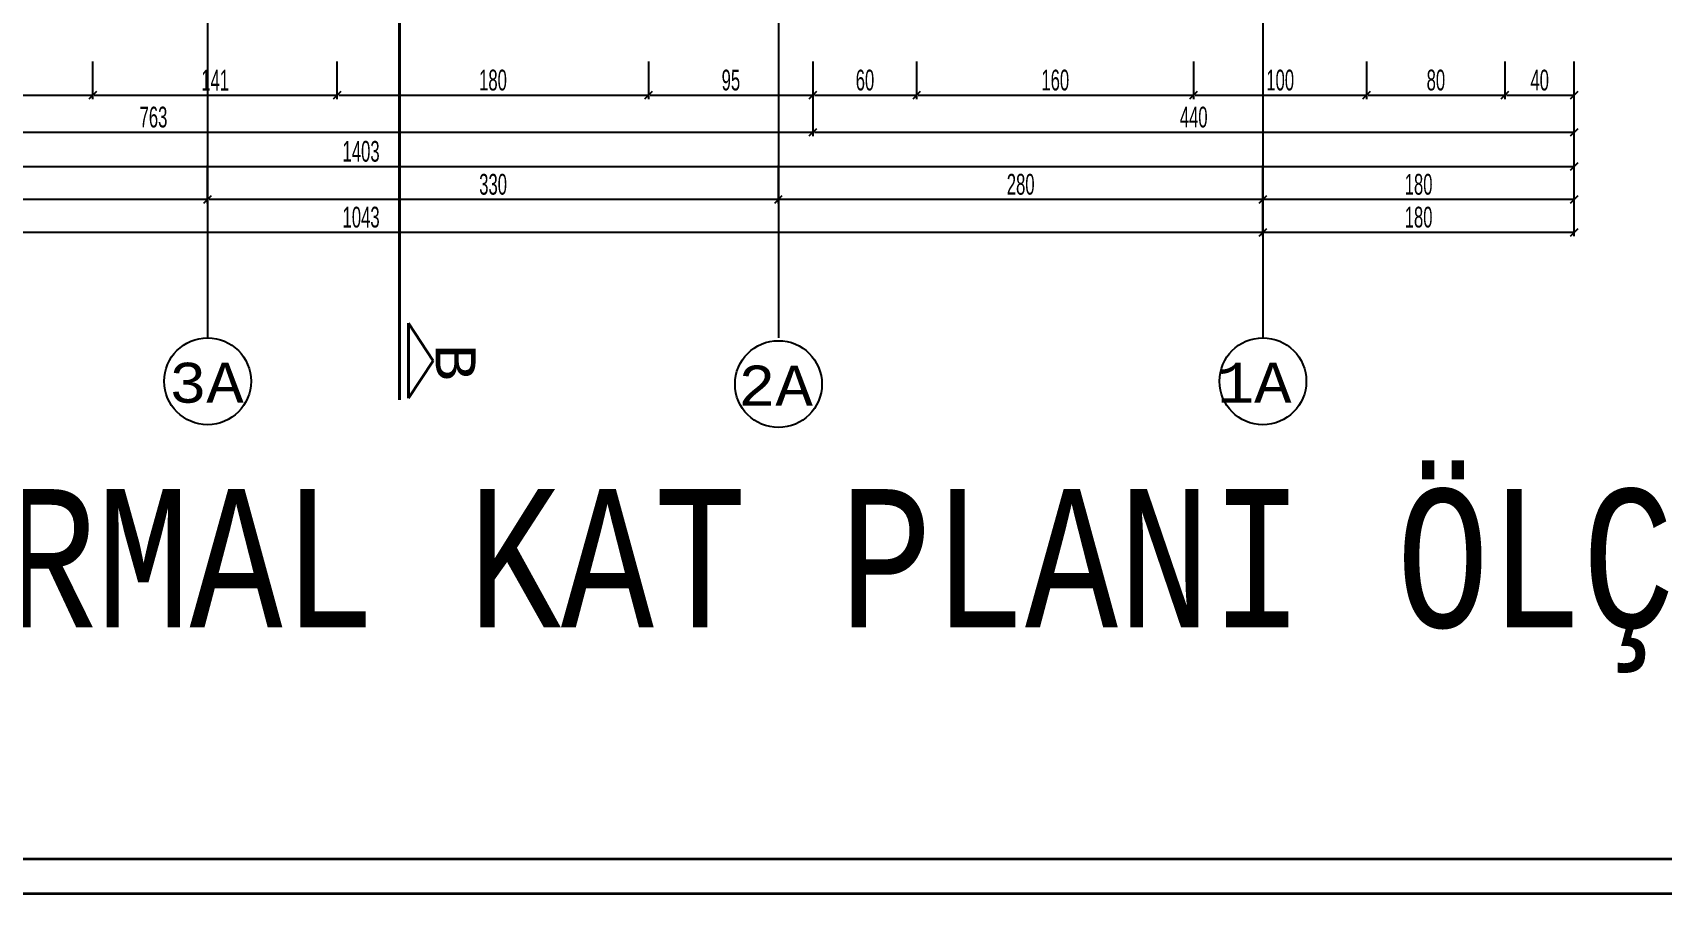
# Model space of a CAD drawing. Header units: inches. Extents: x -7543 to -822, y 102837 to 190349.
# Drawn here: x -831.5496 to -831.3612, y 102836.6651 to 102836.7646 of the extents above; entities that cross this region are included whole.
import ezdxf

# ---------------------------------------------------------------- set-up
doc = ezdxf.new("R2010")
doc.units = ezdxf.units.IN
doc.header["$MEASUREMENT"] = 0
doc.linetypes.add('DASHDOTX2', pattern=[2, 1, -0.5, 0, -0.5])
doc.linetypes.add('DASHED', pattern=[19.05, 12.7, -6.35])
for name, color, linetype, lineweight in [('AKS', 1, 'Continuous', 25), ('ICOL', 55, 'Continuous', 25), ('KESİT', 7, 'Continuous', 40), ('YAZI', 7, 'Continuous', 25)]:
    doc.layers.add(name, color=color, linetype=linetype, lineweight=lineweight)
doc.layers.add('DUVAR', color=7, linetype='Continuous', lineweight=35, true_color=0xfc4642)
doc.styles.add('ISIM', font='monos.ttf', dxfattribs={"width": 1.1, "height": 200})
doc.styles.add('OLCU', font='tromand.shx', dxfattribs={"width": 0.6, "height": 12})

# ---------------------------------------------------------------- blocks, each defined once
blk = doc.blocks.new('E')
at = {"layer": 'ICOL'}
for p, q in [((0, -3), (0, 25)), ((-2.8, -2.8), (2.8, 2.8))]:
    blk.add_line(p, q, dxfattribs=at)
blk = doc.blocks.new('D')
at = {"layer": 'ICOL'}
for p, q in [((2.8, 2.8), (-2.8, -2.8)), ((0, 3), (0, -25))]:
    blk.add_line(p, q, dxfattribs=at)

msp = doc.modelspace()

# ---------------------------------------------------------------- linework, layer by layer
at = {"layer": 'AKS', "linetype": 'DASHDOTX2', "ltscale": 10}
for p, q in [((-831.52937, 102837.24178), (-831.52937, 102836.72932)), ((-831.46338, 102837.24178), (-831.46338, 102836.72932)), ((-831.40738, 102837.24178), (-831.40738, 102836.72932))]:
    msp.add_line(p, q, dxfattribs=at)
at = {"layer": 'AKS', "color": 0}
for centre in [(-831.52937, 102836.7243), (-831.46338, 102836.72397), (-831.40738, 102836.7243)]:
    msp.add_circle(centre, 0.00502, dxfattribs=at)
at = {"layer": 'DUVAR'}
for p, q in [((-837.60107, 102836.66908), (-821.99356, 102836.66908)), ((-837.60507, 102836.66508), (-821.98956, 102836.66508))]:
    msp.add_line(p, q, dxfattribs=at)
at = {"layer": 'ICOL'}
for p, q in [((-831.59647, 102836.75739), (-831.54278, 102836.75739)), ((-831.54247, 102836.75739), (-831.51453, 102836.75739)), ((-831.51422, 102836.75739), (-831.47853, 102836.75739)), ((-831.47822, 102836.75739), (-831.45953, 102836.75739)), ((-831.45922, 102836.75739), (-831.44753, 102836.75739)), ((-831.44722, 102836.75739), (-831.41553, 102836.75739)), ((-831.41522, 102836.75739), (-831.39553, 102836.75739)), ((-831.39522, 102836.75739), (-831.37953, 102836.75739)), ((-831.37922, 102836.75739), (-831.37153, 102836.75739)), ((-831.61172, 102836.7531), (-831.45953, 102836.7531)), ((-831.45922, 102836.7531), (-831.37153, 102836.7531)), ((-831.65172, 102836.74914), (-831.37153, 102836.74914)), ((-831.57872, 102836.74534), (-831.52952, 102836.74534)), ((-831.52921, 102836.74534), (-831.46353, 102836.74534)), ((-831.46322, 102836.74534), (-831.40753, 102836.74534)), ((-831.40722, 102836.74534), (-831.37153, 102836.74534)), ((-831.61572, 102836.74153), (-831.40753, 102836.74153)), ((-831.40722, 102836.74153), (-831.37153, 102836.74153))]:
    msp.add_line(p, q, dxfattribs=at)
at = {"layer": 'KESİT', "linetype": 'DASHED'}
msp.add_line((-831.50719, 102836.94921), (-831.50719, 102836.72216), dxfattribs=at)
at = {"layer": 'KESİT'}
for p, q in [((-831.50616, 102836.73101), (-831.50616, 102836.72233)), ((-831.50328, 102836.72667), (-831.50616, 102836.73101)), ((-831.50328, 102836.72667), (-831.50616, 102836.72233))]:
    msp.add_line(p, q, dxfattribs=at)

# ---------------------------------------------------------------- block references
at = {"layer": 'ICOL', "xscale": 0.0001559999999471984, "yscale": 0.0001559999999471984, "zscale": 0.0001559999999471984, "rotation": 180}
for p in [(-831.54263, 102836.75739), (-831.51438, 102836.75739), (-831.47838, 102836.75739), (-831.45938, 102836.75739), (-831.44738, 102836.75739), (-831.41538, 102836.75739), (-831.39538, 102836.75739), (-831.37938, 102836.75739), (-831.45938, 102836.7531), (-831.52937, 102836.74534), (-831.46338, 102836.74534), (-831.40738, 102836.74534), (-831.40738, 102836.74153)]:
    msp.add_blockref('D', p, dxfattribs=at)
at = {"layer": 'ICOL', "xscale": 0.0001559999999471984, "yscale": 0.0001559999999471984, "zscale": 0.0001559999999471984}
for p in [(-831.54263, 102836.75739), (-831.51438, 102836.75739), (-831.47838, 102836.75739), (-831.45938, 102836.75739), (-831.44738, 102836.75739), (-831.41538, 102836.75739), (-831.39538, 102836.75739), (-831.37938, 102836.75739), (-831.37138, 102836.75739), (-831.45938, 102836.7531), (-831.37138, 102836.7531), (-831.37138, 102836.74914), (-831.52937, 102836.74534), (-831.46338, 102836.74534), (-831.40738, 102836.74534), (-831.37138, 102836.74534), (-831.40738, 102836.74153), (-831.37138, 102836.74153)]:
    msp.add_blockref('E', p, dxfattribs=at)

# ---------------------------------------------------------------- texts
at = {"layer": 'AKS', "style": 'ISIM', "width": 1.1}
msp.add_text('B', height=0.00462, rotation=270, dxfattribs=at).set_placement((-831.50301, 102836.72865))
for s, p in [('3A', (-831.53382, 102836.72182)), ('2A', (-831.46803, 102836.72149)), ('1A', (-831.41269, 102836.72182))]:
    msp.add_text(s, height=0.00462, dxfattribs=at).set_placement(p)
at = {"layer": 'ICOL', "char_height": 0.0024, "attachment_point": 5, "style": 'OLCU'}
for s, insert in [('\\A1;141', (-831.5285, 102836.75911)), ('\\A1;180', (-831.49638, 102836.75911)), ('\\A1;95', (-831.46888, 102836.75911)), ('\\A1;60', (-831.45338, 102836.75911)), ('\\A1;160', (-831.43138, 102836.75911)), ('\\A1;100', (-831.40538, 102836.75911)), ('\\A1;80', (-831.38738, 102836.75911)), ('\\A1;40', (-831.37538, 102836.75911)), ('\\A1;763', (-831.53563, 102836.75483)), ('\\A1;440', (-831.41538, 102836.75483)), ('\\A1;1403', (-831.51163, 102836.75087)), ('\\A1;330', (-831.49637, 102836.74706)), ('\\A1;280', (-831.43538, 102836.74706)), ('\\A1;180', (-831.38938, 102836.74706)), ('\\A1;1043', (-831.51163, 102836.74326)), ('\\A1;180', (-831.38938, 102836.74326))]:
    msp.add_mtext(s, dxfattribs=dict(at, insert=insert))
at = {"layer": 'YAZI', "style": 'ISIM', "width": 0.791592}
msp.add_text('A-BLOK NORMAL KAT PLANI ÖLÇEK: 1/50', height=0.016, dxfattribs=at).set_placement((-831.64949, 102836.69583, -0.002))

doc.saveas('drawing.dxf')
